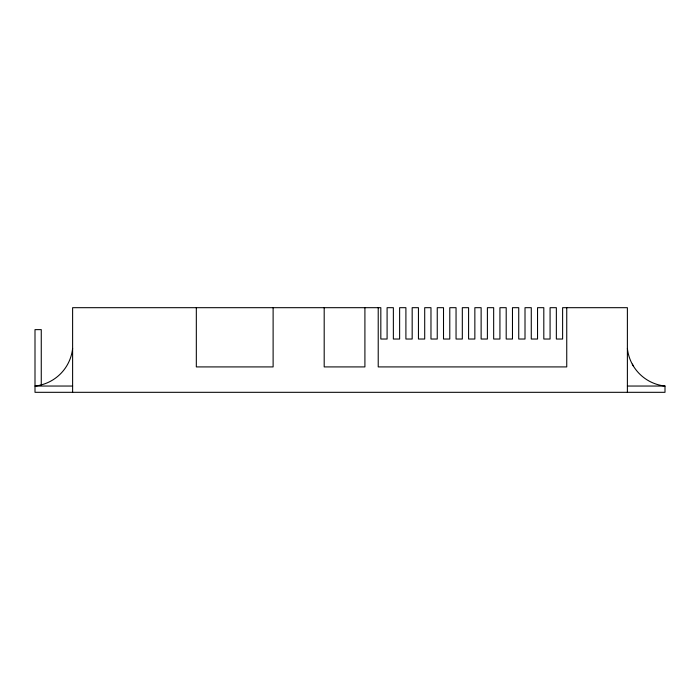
<?xml version="1.0" encoding="UTF-8"?>
<svg xmlns="http://www.w3.org/2000/svg" width="700" height="700" viewBox="0 0 700 700"><rect width="100%" height="100%" fill="white"/><g stroke="black" fill="none" stroke-linecap="round" stroke-linejoin="round"><path stroke-width="1.05" d="M72.616 386.041L35 386.041A42.315 42.315 0 0 0 72.616 348.434M627.384 386.041L665 386.041L665 392.315L35 392.315L35 329.63L41.265 329.63L41.265 384.956M632.327 364.105L633.587 366.406M627.384 392.315L627.384 307.685L562.616 307.685L562.616 339.027L556.351 339.027L556.351 307.685L550.077 307.685L550.077 339.027L543.812 339.027L543.812 307.685L537.539 307.685L537.539 339.027L531.274 339.027L531.274 307.685L525.009 307.685L525.009 339.027L518.735 339.027L518.735 307.685L512.47 307.685L512.47 339.027L506.196 339.027L506.196 307.685L499.931 307.685L499.931 339.027L493.666 339.027L493.666 307.685L487.392 307.685L487.392 339.027L481.127 339.027L481.127 307.685L474.854 307.685L474.854 339.027L468.589 339.027L468.589 307.685L462.315 307.685L462.315 339.027L456.05 339.027L456.05 307.685L449.785 307.685L449.785 339.027L443.511 339.027L443.511 307.685L437.246 307.685L437.246 339.027L430.973 339.027L430.973 307.685L424.707 307.685L424.707 339.027L418.442 339.027L418.442 307.685L412.169 307.685L412.169 339.027L405.904 339.027L405.904 307.685L399.63 307.685L399.63 339.027L393.365 339.027L393.365 307.685L387.091 307.685L387.091 339.027L380.826 339.027L380.826 307.685L72.616 307.685L72.616 392.315M566.746 307.685L566.746 366.914L378.219 366.914L378.219 307.685M364.91 307.685L364.91 366.914L324.188 366.914L324.188 307.685M273.114 307.685L273.114 366.914L196.324 366.914L196.324 307.685M665 386.041A42.315 42.315 0 0 1 627.384 348.434"/></g></svg>
